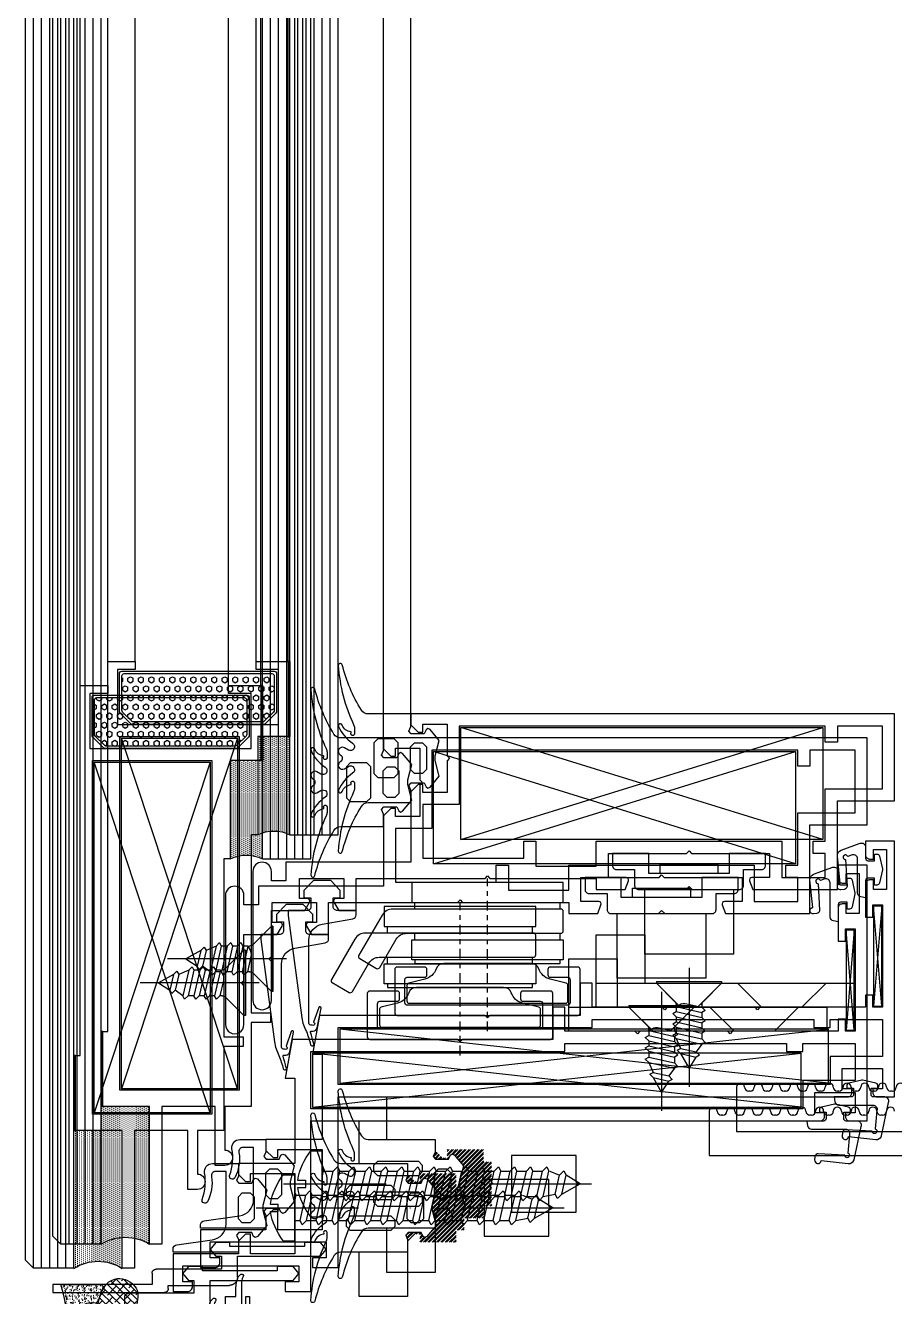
# Model space of a CAD drawing. Header units: inches. Extents: x 4821 to 127877, y 58012 to 433683.
# Drawn here: x 32889 to 32996.8, y 229677.7 to 229835.5 of the extents above; entities that cross this region are included whole.
import ezdxf
from ezdxf.xclip import XClip

# ---------------------------------------------------------------- set-up
doc = ezdxf.new("R2010")
doc.units = ezdxf.units.IN
doc.header["$MEASUREMENT"] = 0
doc.header["$XCLIPFRAME"] = 2
for name, pattern in [('$1$AUSGEZOGEN', [0]), ('$1$Center', [29.999999, 12, -6, 6, -6]), ('$1$DASHDOT', [25.4, 12.7, -6.35, 0, -6.35])]:
    doc.linetypes.add(name, pattern=pattern)
for name, color, linetype in [('$1$ACC', 2, 'Continuous'), ('$1$BEAM', 2, 'Continuous'), ('A-FURN-FIXD', 10, 'Continuous'), ('A-FURN-FREE', 10, 'Continuous'), ('A-WAL-CMU', 7, 'Continuous')]:
    doc.layers.add(name, color=color, linetype=linetype)

# ---------------------------------------------------------------- blocks, each defined once
blk = doc.blocks.new('$1$GTSY500112')
at = {"layer": 'A-FURN-FIXD'}
blk.add_lwpolyline([(5.93, -11.75, 0.57735), (5.07, -11.75, -1), (4.2, -11.25), (4.49, -10.75, 0.965781), (3.64, -10.22, -0.138673), (1.56, -11.98, -1.037842), (1.37, -11.52, 0.283592), (2.23, -10.43, -0.584426), (2.31, -10.4, 1.39494), (2.44, -10), (1.75, -10, 0.111575), (1.32, -10.1, -0.09543), (-6.01, -12, -0.91232), (-6.08, -11.51, 0.076551), (-0.47, -9.14, 0.260148), (0, -8.29), (0, 0), (1.56, 0), (2.11, -0.24), (2.45, 0.05), (2.45, 1.67), (1.96, 1.89), (1.81, 2.1), (1.92, 2.38), (3.29, 3.53), (5.21, 3.03), (5.79, 3.03), (7.71, 3.53), (9.08, 2.38), (9.19, 2.1), (9.03, 1.89), (8.55, 1.67), (8.55, 0.05), (8.88, -0.24), (9.44, 0), (11, 0), (11, -8.29, 0.260148), (11.47, -9.14, 0.076551), (17.08, -11.51, -0.91232), (17, -12, -0.09543), (9.68, -10.1, 0.111575), (9.25, -10), (8.55, -10, 1.39494), (8.69, -10.4, -0.584426), (8.77, -10.43, 0.283592), (9.62, -11.52, -1.037842), (9.43, -11.98, -0.138673), (7.36, -10.22, 0.965781), (6.51, -10.75), (6.8, -11.25, -1)], format="xyb", close=True, dxfattribs=at)
for points in [[(4.13, -0.07), (3.64, 0.42), (3.64, 1.47), (4.13, 1.96), (6.87, 1.96), (7.36, 1.47), (7.36, 0.42), (6.87, -0.07)], [(4.01, -1.58), (4.5, -2.07), (4.5, -7.11), (4.01, -7.6), (3.19, -7.6), (2.7, -7.11), (2.7, -2.07), (3.19, -1.58)], [(7.81, -7.6), (6.99, -7.6), (6.5, -7.11), (6.5, -2.07), (6.99, -1.58), (7.81, -1.58), (8.3, -2.07), (8.3, -7.11)]]:
    blk.add_lwpolyline(points, close=True, dxfattribs=at)
blk = doc.blocks.new('$1$butile2')
h = blk.add_hatch(color=11)
h.dxf.hatch_style = 1
h.paths.add_polyline_path([(9.3, 0.2), (0, 0.2), (0, 0), (9.3, 0)])
at = {"color": 11}
blk.add_lwpolyline([(9.3, 0.2), (0, 0.2), (0, 0), (9.3, 0)], close=True, dxfattribs=at)
blk = doc.blocks.new('$1$inner silicone')
h = blk.add_hatch()
h.set_pattern_fill('DOTS', scale=4)
h.paths.add_polyline_path([(12.2, 0), (12.2, -0.2), (12.2, -4), (0, -4, 0.23607), (0, 0)])
at = {"color": 7}
blk.add_line((12.2, -0.2), (12.2, 0), dxfattribs=at)
blk.add_arc((-4, -2), 4.47, 333.4347, 26.5653, dxfattribs=at)
blk = doc.blocks.new('$1$RHS4.2x32')
at = {"layer": 'A-FURN-FIXD'}
for p, q in [((1.42, 4.1), (0, 4.1)), ((0, -4.1), (0, 4.1)), ((-29.98, 1.61), (-30.26, 1.09)), ((-29.45, 1.09), (-29.98, 1.61)), ((-28.23, 1.58), (-29.45, 1.09)), ((-27.85, 2.1), (-28.13, 1.58)), ((-27.42, -1.58), (-28.13, 1.58)), ((-27.33, 1.58), (-27.85, 2.1)), ((-26.14, 1.58), (-27.33, 1.58)), ((-26.61, -1.58), (-27.33, 1.58)), ((-25.85, 2.1), (-26.14, 1.58)), ((-25.42, -1.58), (-26.14, 1.58)), ((-25.33, 1.58), (-25.85, 2.1)), ((-24.61, -1.58), (-25.33, 1.58)), ((-24.14, 1.58), (-25.33, 1.58)), ((-23.85, 2.1), (-24.14, 1.58)), ((-23.43, -1.58), (-24.14, 1.58)), ((-23.33, 1.58), (-23.85, 2.1)), ((-22.62, -1.58), (-23.33, 1.58)), ((-22.14, 1.58), (-23.33, 1.58)), ((-21.86, 2.1), (-22.14, 1.58)), ((-21.43, -1.58), (-22.14, 1.58)), ((-21.33, 1.58), (-21.86, 2.1)), ((-20.62, -1.58), (-21.33, 1.58)), ((-20.15, 1.58), (-21.33, 1.58)), ((-19.86, 2.1), (-20.15, 1.58)), ((-19.43, -1.58), (-20.15, 1.58)), ((-19.86, 2.1), (-19.34, 1.58)), ((-18.62, -1.58), (-19.34, 1.58)), ((-18.15, 1.58), (-19.34, 1.58)), ((-17.86, 2.1), (-18.15, 1.58)), ((-17.43, -1.58), (-18.15, 1.58)), ((-17.34, 1.58), (-17.86, 2.1)), ((-16.63, -1.58), (-17.34, 1.58)), ((-16.15, 1.58), (-17.34, 1.58)), ((-15.86, 2.1), (-16.15, 1.58)), ((-15.44, -1.58), (-16.15, 1.58)), ((-15.34, 1.58), (-15.86, 2.1)), ((-14.63, -1.58), (-15.34, 1.58)), ((-14.15, 1.58), (-15.34, 1.58)), ((-13.87, 2.1), (-14.15, 1.58)), ((-13.44, -1.58), (-14.15, 1.58)), ((-13.44, -1.58), (-14.15, 1.58)), ((-13.34, 1.58), (-13.87, 2.1)), ((-12.63, -1.58), (-13.34, 1.58)), ((-12.16, 1.58), (-13.34, 1.58)), ((-11.87, 2.1), (-12.16, 1.58)), ((-11.44, -1.58), (-12.16, 1.58)), ((-11.35, 1.58), (-11.87, 2.1)), ((-10.63, -1.58), (-11.35, 1.58)), ((-10.16, 1.58), (-11.35, 1.58)), ((-9.87, 2.1), (-10.16, 1.58)), ((-9.45, -1.58), (-10.16, 1.58)), ((-9.35, 1.58), (-9.87, 2.1)), ((-8.64, -1.58), (-9.35, 1.58)), ((-8.16, 1.58), (-9.35, 1.58)), ((-7.88, 2.1), (-8.16, 1.58)), ((-7.45, -1.58), (-8.16, 1.58)), ((-7.35, 1.58), (-7.88, 2.1)), ((-6.64, -1.58), (-7.35, 1.58)), ((-6.17, 1.58), (-7.35, 1.58)), ((-5.88, 2.1), (-6.17, 1.58)), ((-5.45, -1.58), (-6.17, 1.58)), ((-5.36, 1.58), (-5.88, 2.1)), ((-4.64, -1.58), (-5.36, 1.58)), ((-4.17, 1.58), (-5.36, 1.58)), ((-3.88, 2.1), (-4.17, 1.58)), ((-3.45, -1.58), (-4.17, 1.58)), ((-3.45, -1.58), (-4.17, 1.58)), ((-3.36, 1.58), (-3.88, 2.1)), ((-2.64, -1.58), (-3.36, 1.58)), ((-2.17, 1.58), (-3.36, 1.58)), ((-1.88, 2.1), (-2.17, 1.58)), ((-1.46, -1.58), (-2.17, 1.58)), ((-1.36, 1.58), (-1.88, 2.1)), ((-0.65, -1.58), (-1.36, 1.58)), ((-0.17, 1.58), (-1.36, 1.58)), ((0, 1.89), (-0.17, 1.58)), ((0, 0.81), (-0.17, 1.58)), ((-32, 0), (-30.26, 1.09)), ((-29.72, -1.3), (-32, 0)), ((-29.72, -1.3), (-30.26, 1.09)), ((-28.91, -1.3), (-29.45, 1.09)), ((3.05, 0.46), (2.04, 0.46)), ((2.04, -0.46), (2.04, 0.46)), ((-29.72, -1.3), (-29.2, -1.82)), ((-29.2, -1.82), (-28.91, -1.3)), ((-27.42, -1.58), (-28.91, -1.3)), ((3.05, -0.46), (2.04, -0.46)), ((-27.42, -1.58), (-26.9, -2.1)), ((-26.9, -2.1), (-26.61, -1.58)), ((-25.42, -1.58), (-26.61, -1.58)), ((-25.42, -1.58), (-24.9, -2.1)), ((-24.9, -2.1), (-24.61, -1.58)), ((-23.43, -1.58), (-24.61, -1.58)), ((-23.43, -1.58), (-22.9, -2.1)), ((-22.9, -2.1), (-22.62, -1.58)), ((-21.43, -1.58), (-22.62, -1.58)), ((-21.43, -1.58), (-20.91, -2.1)), ((-20.91, -2.1), (-20.62, -1.58)), ((-19.43, -1.58), (-20.62, -1.58)), ((-19.43, -1.58), (-18.91, -2.1)), ((-18.91, -2.1), (-18.62, -1.58)), ((-17.43, -1.58), (-18.62, -1.58)), ((-17.43, -1.58), (-16.91, -2.1)), ((-16.91, -2.1), (-16.63, -1.58)), ((-15.44, -1.58), (-16.63, -1.58)), ((-15.44, -1.58), (-14.91, -2.1)), ((-14.91, -2.1), (-14.63, -1.58)), ((-13.44, -1.58), (-14.63, -1.58)), ((-13.44, -1.58), (-12.92, -2.1)), ((-12.92, -2.1), (-12.63, -1.58)), ((-11.44, -1.58), (-12.63, -1.58)), ((-11.44, -1.58), (-10.92, -2.1)), ((-10.92, -2.1), (-10.63, -1.58)), ((-9.45, -1.58), (-10.63, -1.58)), ((-9.45, -1.58), (-8.92, -2.1)), ((-8.92, -2.1), (-8.64, -1.58)), ((-7.45, -1.58), (-8.64, -1.58)), ((-7.45, -1.58), (-6.93, -2.1)), ((-6.93, -2.1), (-6.64, -1.58)), ((-5.45, -1.58), (-6.64, -1.58)), ((-5.45, -1.58), (-4.93, -2.1)), ((-4.93, -2.1), (-4.64, -1.58)), ((-3.45, -1.58), (-4.64, -1.58)), ((-3.45, -1.58), (-2.93, -2.1)), ((-2.93, -2.1), (-2.64, -1.58)), ((-1.46, -1.58), (-2.64, -1.58)), ((-1.46, -1.58), (-0.93, -2.1)), ((-0.93, -2.1), (-0.65, -1.58)), ((0, -1.58), (-0.65, -1.58)), ((1.42, -4.1), (0, -4.1))]:
    blk.add_line(p, q, dxfattribs=at)
at = {"layer": 'A-FURN-FIXD', "linetype": '$1$DASHDOT'}
blk.add_line((4.78, 0), (-34, 0), dxfattribs=at)
at = {"layer": 'A-FURN-FIXD'}
for centre, start, end in [((-5.01, -0.91), 9.6294, 37.9057), ((-5.01, 0.91), 322.0943, 350.3706)]:
    blk.add_arc(centre, 8.15, start, end, dxfattribs=at)
blk = doc.blocks.new('$1$joint silicone 2')
h = blk.add_hatch()
h.set_pattern_fill('AR-SAND', color=11, scale=0.3)
h.set_pattern_definition([(37.5, (18049.9647, 8866.313), (-0.018898007, 0.578047131), [0, -0.456, 0, -0.51, 0, -0.4875]), (7.5, (18049.9647, 8866.313), (0.530933012, 0.84664382), [0, -0.246, 0, -0.411, 0, -0.1575]), (327.5, (18049.5957, 8866.313), (0.934242559, 0.001697716), [0, -0.15, 0, -0.54, 0, -0.705]), (317.5, (18049.5957, 8866.313), (0.90183798, 0.26330267), [0, -0.075, 0, -0.354, 0, -0.405])])
edge = h.paths.add_edge_path()
edge.add_line((-6.23, 1.18), (-6.21, 1.17))
edge.add_line((-6.21, 1.17), (-5.75, 0.91))
edge.add_line((-5.75, 0.91), (-5.19, 0.68))
edge.add_line((-5.19, 0.68), (-4.55, 0.49))
edge.add_line((-4.55, 0.49), (-3.83, 0.33))
edge.add_line((-3.83, 0.33), (-3.05, 0.21))
edge.add_line((-3.05, 0.21), (-2.21, 0.11))
edge.add_line((-2.21, 0.11), (-1.35, 0.05))
edge.add_line((-1.35, 0.05), (-0.45, 0.01))
edge.add_line((-0.45, 0.01), (0.45, -0.01))
edge.add_line((0.45, -0.01), (1.36, 0.01))
edge.add_line((1.36, 0.01), (2.25, 0.05))
edge.add_line((2.25, 0.05), (3.12, 0.11))
edge.add_line((3.12, 0.11), (3.95, 0.21))
edge.add_line((3.95, 0.21), (4.73, 0.33))
edge.add_line((4.73, 0.33), (5.45, 0.49))
edge.add_line((5.45, 0.49), (6.1, 0.68))
edge.add_line((6.1, 0.68), (6.66, 0.91))
edge.add_line((6.66, 0.91), (7.12, 1.17))
edge.add_line((7.12, 1.17), (7.13, 1.18))
edge.add_line((7.13, 1.18), (7.45, 0.83))
edge.add_line((7.45, 0.83), (7.45, -4.17))
edge.add_arc((0.45, -28.17), 25, 73.7398, 106.2602)
edge.add_line((-6.55, -4.17), (-6.55, 0.83))
edge.add_line((-6.55, 0.83), (-6.23, 1.18))
at = {"color": 11}
blk.add_lwpolyline([(-6.23, 1.18), (-6.21, 1.17), (-5.75, 0.91), (-5.19, 0.68), (-4.55, 0.49), (-3.83, 0.33), (-3.05, 0.21), (-2.21, 0.11), (-1.35, 0.05), (-0.45, 0.01), (0.45, -0.01), (1.36, 0.01), (2.25, 0.05), (3.12, 0.11), (3.95, 0.21), (4.73, 0.33), (5.45, 0.49), (6.1, 0.68), (6.66, 0.91), (7.12, 1.17), (7.13, 1.18), (7.45, 0.83), (7.45, -4.17, 0.142857), (-6.55, -4.17), (-6.55, 0.83)], format="xyb", close=True, dxfattribs=at)
blk = doc.blocks.new('$1$GTSY500502')
at = {"color": 151}
blk.add_lwpolyline([(-1.78, 2.38, -0.668179), (-2.07, 1.7), (-2.35, 1.7), (-2.35, 0), (-2.01, -0.29), (-1.68, 0), (0, 0), (0, -0.49), (-1, -0.49), (-1, -0.99), (1.91, -0.99, 0.15392), (2.48, -0.81, -0.807191), (2.77, -1.07, -0.191853), (2.18, -1.52, -0.072848), (0.68, -1.72), (0, -1.72), (0, -3), (-2.5, -3), (-2.5, -2.5, 0.414214), (-2.8, -2.2), (-8.2, -2.2, 0.414214), (-8.5, -2.5), (-8.5, -3), (-11, -3), (-11, -1.72), (-11.68, -1.72, -0.072848), (-13.18, -1.52, -0.191853), (-13.77, -1.07, -0.807191), (-13.48, -0.81, 0.15392), (-12.91, -0.99), (-10, -0.99), (-10, -0.49), (-11, -0.49), (-11, 0), (-9.32, 0), (-8.99, -0.29), (-8.65, 0), (-8.65, 1.7), (-8.93, 1.7, -0.668179), (-9.22, 2.38), (-7.8, 3.8), (-3.2, 3.8)], format="xyb", close=True, dxfattribs=at)
blk.add_lwpolyline([(-3.64, 0.49), (-4.13, 0), (-6.87, 0), (-7.36, 0.49), (-7.36, 1.47), (-6.87, 1.96), (-4.13, 1.96), (-3.64, 1.47)], close=True, dxfattribs=at)
blk = doc.blocks.new('$1$Fixed bracket Plan')
at = {"layer": 'A-FURN-FIXD'}
for p, q in [((97.6, -26), (9.7, -26)), ((97.6, -31.5), (97.6, -26)), ((76.1, -31), (76.3, -31)), ((78.3, -31), (78.5, -31)), ((80.5, -31), (80.7, -31)), ((82.7, -31), (82.9, -31)), ((84.9, -31), (85.1, -31)), ((87.1, -31), (87.3, -31)), ((89.3, -31), (89.5, -31)), ((91.5, -31), (91.7, -31)), ((93.7, -31), (93.9, -31)), ((95.9, -31), (96.1, -31))]:
    blk.add_line(p, q, dxfattribs=at)
for centre, start, end in [((75.1, -31.5), 180, 0), ((76.1, -31.5), 90, 180), ((76.3, -31.5), 0, 90), ((77.3, -31.5), 180, 0), ((78.3, -31.5), 90, 180), ((78.5, -31.5), 0, 90), ((79.5, -31.5), 180, 0), ((80.5, -31.5), 90, 180), ((80.7, -31.5), 0, 90), ((81.7, -31.5), 180, 0), ((82.7, -31.5), 90, 180), ((82.9, -31.5), 0, 90), ((83.9, -31.5), 180, 0), ((84.9, -31.5), 90, 180), ((85.1, -31.5), 0, 90), ((86.1, -31.5), 180, 0), ((87.1, -31.5), 90, 180), ((87.3, -31.5), 0, 90), ((88.3, -31.5), 180, 0), ((89.3, -31.5), 90, 180), ((89.5, -31.5), 0, 90), ((90.5, -31.5), 180, 0), ((91.5, -31.5), 90, 180), ((91.7, -31.5), 0, 90), ((92.7, -31.5), 180, 0), ((93.7, -31.5), 90, 180), ((93.9, -31.5), 0, 90), ((94.9, -31.5), 180, 0), ((95.9, -31.5), 90, 180), ((96.1, -31.5), 0, 90), ((97.1, -31.5), 180, 0)]:
    blk.add_arc(centre, 0.5, start, end, dxfattribs=at)
blk = doc.blocks.new('$1$Stay Arm 93652400PI')
at = {"layer": 'A-FURN-FIXD', "linetype": '$1$Center', "ltscale": 0.1}
blk.add_line((147.23, 130.15), (147.23, 149.12), dxfattribs=at)
at = {"layer": 'A-FURN-FIXD'}
for p, q in [((138.23, 145.32), (138.23, 146.12)), ((156.23, 145.32), (156.23, 146.12)), ((138.23, 141.52), (138.23, 142.32)), ((138.23, 141.52), (138.23, 142.32)), ((156.23, 141.52), (156.23, 142.3))]:
    blk.add_line(p, q, dxfattribs=at)
for points in [[(137.83, 146.12), (137.83, 148.62), (156.63, 148.62), (156.63, 146.12)], [(137.83, 139.02), (156.63, 139.02), (156.63, 141.52), (137.83, 141.52)]]:
    blk.add_lwpolyline(points, close=True, dxfattribs=at)
for points in [[(157.25, 142.32), (138.13, 142.32, -0.414214), (137.83, 142.62), (137.83, 145.02, -0.414214), (138.13, 145.32), (158.97, 145.32, -0.26675), (160.27, 144.58), (163.18, 139.58, -0.414214), (163.08, 139.17), (161, 137.96, -0.414214), (160.59, 138.07), (158.55, 141.58, 0.26675)], [(158.43, 132.12), (136.03, 132.12, -0.414214), (135.73, 132.42), (135.73, 137.82, -0.414214), (136.03, 138.12), (139.43, 138.12, -0.414214), (139.73, 137.82), (139.73, 137.16, -0.414214), (139.43, 136.86), (137.29, 136.86, 0.414214), (136.99, 136.56), (136.99, 133.68, 0.414214), (137.29, 133.38), (157.17, 133.38, 0.414214), (157.47, 133.68), (157.47, 136.56, 0.414214), (157.17, 136.86), (155.03, 136.86, -0.414214), (154.73, 137.16), (154.73, 137.82, -0.414214), (155.03, 138.12), (158.43, 138.12, -0.414214), (158.73, 137.82), (158.73, 132.42, -0.414214)], [(137.47, 136.13), (139.47, 136.62, 0.253533), (140.87, 137.91, -0.319758), (141.82, 138.58), (152.65, 138.58, -0.319758), (153.59, 137.91, 0.253533), (155, 136.62), (157, 136.13, -0.344221), (157.22, 135.83), (157.22, 133.93, -0.414214), (156.92, 133.63), (137.54, 133.63, -0.414214), (137.24, 133.93), (137.24, 135.83, -0.344221)]]:
    blk.add_lwpolyline(points, format="xyb", close=True, dxfattribs=at)
blk.add_lwpolyline([(156.23, 139.02), (156.23, 138.58), (138.23, 138.58), (138.23, 139.02)], dxfattribs=at)
blk = doc.blocks.new('$1$GTSY500109')
at = {"layer": 'A-FURN-FIXD'}
blk.add_lwpolyline([(5.93, -8.75, 0.57735), (5.07, -8.75, -1), (4.2, -8.25), (4.49, -7.75, 0.965781), (3.64, -7.22, -0.138673), (1.56, -8.98, -1.037842), (1.37, -8.52, 0.283592), (2.23, -7.43, -0.584426), (2.31, -7.4, 1.39494), (2.44, -7), (1.75, -7, 0.111575), (1.32, -7.1, -0.09543), (-6.01, -9, -0.91232), (-6.08, -8.51, 0.076551), (-0.47, -6.14, 0.260148), (0, -5.29), (0, 0), (1.56, 0), (2.11, -0.24), (2.45, 0.05), (2.45, 1.67), (1.96, 1.89), (1.81, 2.1), (1.92, 2.38), (3.29, 3.53), (5.21, 3.03), (5.79, 3.03), (7.71, 3.53), (9.08, 2.38), (9.19, 2.1), (9.03, 1.89), (8.55, 1.67), (8.55, 0.05), (8.88, -0.24), (9.44, 0), (11, 0), (11, -5.29, 0.260148), (11.47, -6.14, 0.076551), (17.08, -8.51, -0.91232), (17, -9, -0.09543), (9.68, -7.1, 0.111575), (9.25, -7), (8.55, -7, 1.39494), (8.69, -7.4, -0.584426), (8.77, -7.43, 0.283592), (9.62, -8.52, -1.037842), (9.43, -8.98, -0.138673), (7.36, -7.22, 0.965781), (6.51, -7.75), (6.8, -8.25, -1)], format="xyb", close=True, dxfattribs=at)
for points in [[(4.13, -0.07), (3.64, 0.42), (3.64, 1.47), (4.13, 1.96), (6.87, 1.96), (7.36, 1.47), (7.36, 0.42), (6.87, -0.07)], [(3.59, -4.6), (3.1, -4.11), (3.1, -2.07), (3.59, -1.58), (7.41, -1.58), (7.9, -2.07), (7.9, -4.11), (7.41, -4.6)]]:
    blk.add_lwpolyline(points, close=True, dxfattribs=at)
blk = doc.blocks.new('$1$Flat head screw 4.2x9mm')
at = {"color": 2}
blk.add_line((0, 1.7), (0, -13.07), dxfattribs=at)
at = {"color": 71}
for p, q in [((-4.05, 0), (-4.05, -0.19)), ((4.05, 0), (-4.05, 0)), ((4.05, 0), (4.05, -0.19)), ((4.05, -0.19), (-4.05, -0.19)), ((-4.05, -0.19), (-1.78, -2.47)), ((4.05, -0.19), (1.78, -2.47)), ((0.29, -2.74), (-1.6, -3.17)), ((-1.6, -2.89), (-1.6, -3.17)), ((1.6, -3.1), (-1.6, -3.83)), ((1.6, -3.1), (1.19, -2.88)), ((1.6, -3.1), (1.6, -2.89)), ((1.6, -3.1), (1.6, -3.73)), ((-1.6, -3.17), (-2.02, -3.59)), ((-2.02, -3.59), (-1.6, -3.83)), ((-1.6, -4.45), (-2.02, -4.87)), ((1.6, -3.73), (-1.6, -4.45)), ((-1.6, -3.83), (-1.6, -4.45)), ((1.6, -4.38), (-1.6, -5.11)), ((2.02, -3.96), (1.6, -3.73)), ((1.6, -4.38), (2.02, -3.96)), ((1.6, -4.38), (1.6, -5.01)), ((-2.02, -4.87), (-1.6, -5.11)), ((-1.6, -5.73), (-2.02, -6.15)), ((-2.02, -6.15), (-1.6, -6.39)), ((1.6, -5.01), (-1.6, -5.73)), ((-1.6, -5.11), (-1.6, -5.73)), ((1.6, -5.66), (-1.6, -6.39)), ((2.02, -5.24), (1.6, -5.01)), ((1.6, -5.66), (2.02, -5.24)), ((1.6, -5.66), (1.6, -6.4)), ((-1.6, -7.12), (-2.02, -7.55)), ((-2.02, -7.55), (-1.6, -7.78)), ((-1.6, -6.39), (-1.6, -7.12)), ((1.6, -6.4), (-1.6, -7.12)), ((1.6, -7.05), (-1.6, -7.78)), ((-1.6, -7.78), (-0.88, -8.73)), ((1.6, -7.05), (1.06, -8.29)), ((2.02, -6.63), (1.6, -6.4)), ((1.6, -7.05), (2.02, -6.63)), ((-0.88, -8.73), (-1.3, -9.15)), ((-1.3, -9.15), (-0.88, -9.38)), ((1.06, -8.29), (-0.88, -8.73)), ((1.06, -8.95), (-0.88, -9.38)), ((0, -10.79), (-0.88, -9.38)), ((1.06, -8.95), (0, -10.79)), ((1.48, -8.52), (1.06, -8.29)), ((1.06, -8.95), (1.48, -8.52))]:
    blk.add_line(p, q, dxfattribs=at)
for centre, radius, start, end in [((-2.2, -2.89), 0.6, 0, 45), ((0.57, -3.99), 1.28, 60.7936, 102.7393), ((2.2, -2.89), 0.6, 135, 180)]:
    blk.add_arc(centre, radius, start, end, dxfattribs=at)
blk = doc.blocks.new('$1$closekit')
at = {"layer": 'A-FURN-FREE'}
for p, q in [((-19.4, 14), (-16.4, 17)), ((-19.4, 9), (-16.4, 6)), ((-19.4, 1.05), (-16.4, 4.05)), ((-16.4, 4.05), (-18.67, 1.78)), ((-16.21, 4.05), (-16.4, 4.05)), ((-16.4, -4.05), (-16.4, 4.05)), ((-16.21, -4.05), (-16.21, 4.05)), ((-23.99, 1.6), (-24.94, 0.88)), ((-23.75, 2.02), (-23.99, 1.6)), ((-23.26, -1.6), (-23.99, 1.6)), ((-23.33, 1.6), (-23.75, 2.02)), ((-22.61, -1.6), (-23.33, 1.6)), ((-22.6, 1.6), (-23.33, 1.6)), ((-22.36, 2.02), (-22.6, 1.6)), ((-21.87, -1.6), (-22.6, 1.6)), ((-21.94, 1.6), (-22.36, 2.02)), ((-21.32, 1.6), (-21.94, 1.6)), ((-21.22, -1.6), (-21.94, 1.6)), ((-21.08, 2.02), (-21.32, 1.6)), ((-20.59, -1.6), (-21.32, 1.6)), ((-20.66, 1.6), (-21.08, 2.02)), ((-20.04, 1.6), (-20.66, 1.6)), ((-19.94, -1.6), (-20.66, 1.6)), ((-19.8, 2.02), (-20.04, 1.6)), ((-19.31, -1.6), (-20.04, 1.6)), ((-19.38, 1.6), (-19.8, 2.02)), ((-18.95, -0.29), (-19.38, 1.6)), ((-19.1, 1.6), (-19.38, 1.6)), ((-14.51, 0), (-29.28, 0)), ((-27, 0), (-25.59, 0.88)), ((-25.15, -1.06), (-27, 0)), ((-25.36, 1.3), (-25.59, 0.88)), ((-25.15, -1.06), (-25.59, 0.88)), ((-24.94, 0.88), (-25.36, 1.3)), ((-24.5, -1.06), (-24.94, 0.88)), ((-25.15, -1.06), (-24.73, -1.48)), ((-24.73, -1.48), (-24.5, -1.06)), ((-23.26, -1.6), (-24.5, -1.06)), ((-19.4, -1.05), (-16.4, -4.05)), ((-19.31, -1.6), (-19.08, -1.19)), ((-23.26, -1.6), (-22.84, -2.02)), ((-22.84, -2.02), (-22.61, -1.6)), ((-21.87, -1.6), (-22.61, -1.6)), ((-21.87, -1.6), (-21.45, -2.02)), ((-21.45, -2.02), (-21.22, -1.6)), ((-20.59, -1.6), (-21.22, -1.6)), ((-20.59, -1.6), (-20.17, -2.02)), ((-20.17, -2.02), (-19.94, -1.6)), ((-19.31, -1.6), (-19.94, -1.6)), ((-19.31, -1.6), (-19.1, -1.6)), ((-16.4, -4.05), (-18.67, -1.78)), ((-16.21, -4.05), (-16.4, -4.05))]:
    blk.add_line(p, q, dxfattribs=at)
blk.add_lwpolyline([(-16.4, -11.5), (-16.4, 20.5), (-19.4, 20.5), (-19.4, -11.5), (-10.4, -11.5), (-10.4, -5.5), (-16.4, -5.5)], dxfattribs=at)
blk.add_lwpolyline([(-4.3, -6.75, -0.414214), (-4.8, -6.25), (-4.8, -0.4), (-4.4, 0), (-4.8, 0.4), (-4.8, 6.25, -0.414214), (-4.3, 6.75), (-2.3, 6.75), (-2.3, 9, -0.414214), (-1.8, 9.5), (-0.3, 9.5), (-0.3, 5), (-2.8, 5), (-2.8, -5), (-0.3, -5), (-0.3, -9.5), (-1.8, -9.5, -0.414214), (-2.3, -9), (-2.3, -6.75)], format="xyb", close=True, dxfattribs=at)
for points in [[(-12.8, 5.5), (-12.8, -5.5), (-4.8, -5.5), (-4.8, 5.5)], [(-2.8, -3.59), (-1.62, -3.59), (-1.62, 3.59), (-2.8, 3.59)]]:
    blk.add_lwpolyline(points, close=True, dxfattribs=at)
for centre, radius, start, end in [((-19.1, 2.2), 0.6, 270, 315), ((-20.2, -0.57), 1.28, 330.7936, 12.7393), ((-19.1, -2.2), 0.6, 45, 90)]:
    blk.add_arc(centre, radius, start, end, dxfattribs=at)
blk = doc.blocks.new('$1$latsg')
at = {"color": 16}
blk.add_line((0, -4.63), (0, -4.63), dxfattribs=at)
at = {"color": 151}
blk.add_lwpolyline([(0, -2.33, -0.414214), (-0.5, -2.83), (-1.6, -2.83), (-1.6, -2.05, 0.414214), (-1.7, -1.95), (-2.49, -1.95), (-3.73, -3.14), (-3.73, -5.28), (-2.49, -6.47), (-1.7, -6.47, 0.414214), (-1.6, -6.37), (-1.6, -5.59), (-0.5, -5.59, -0.414214), (0, -6.09), (0, -8.42), (0.49, -8.42, 0.033024), (0.62, -8.41), (13.31, -6.73, 0.089231), (14.99, -6.16, -0.031349), (16.66, -5.63, 1.042186), (16.52, -5.25, 0.003956), (15.1, -5.64, -0.540004), (14.96, -5.55), (14.96, -5.32, 0.357511), (14.56, -4.83), (12.11, -4.34, 0.933108), (12.03, -4.63), (13.86, -5.26, -1.216572), (14.2, -5.46, -0.554991), (13.97, -5.84), (3.65, -5.84, -0.36397), (1.68, -4.19), (1.02, -0.41, 0.36397), (0.52, 0), (0, 0)], format="xyb", close=True, dxfattribs=at)
blk = doc.blocks.new('FIRST SLAB EDGE')
at = {"extrusion": (5.69003e-07, -1.56101e-06, 1)}
h = blk.add_hatch(dxfattribs=at)
h.set_pattern_fill('HEX', color=140, scale=3, angle=89.9998)
h.set_pattern_definition([(89.99978104, (645689.6589, -1331092.6419), (-0.64951905283, 2.4822e-06), [0.375, -0.75]), (209.99978104, (645689.6589, -1331092.6419), (0.3247573768, -0.5625012411), [0.375, -0.75]), (149.99978104, (645689.6589, -1331092.2669), (-0.32476167605, -0.5624987589), [0.375, -0.75])])
edge = h.paths.add_edge_path()
edge.add_line((1200827.7, -1723918.74), (1200827.7, -1723922.99))
edge.add_arc((1200828, -1723922.99), 0.3, 179.9998, 224.9998)
edge.add_line((1200827.79, -1723923.21), (1200828.94, -1723924.35))
edge.add_arc((1200829.15, -1723924.14), 0.3, 224.9998, 269.9998)
edge.add_line((1200829.15, -1723924.44), (1200845.15, -1723924.44))
edge.add_arc((1200845.15, -1723924.14), 0.3, 269.9998, 314.9998)
edge.add_line((1200845.36, -1723924.35), (1200846.51, -1723923.21))
edge.add_arc((1200846.3, -1723922.99), 0.3, 314.9998, 359.9998)
edge.add_line((1200846.6, -1723922.99), (1200846.6, -1723918.74))
edge.add_arc((1200846.3, -1723918.74), 0.3, 359.9998, 449.9998)
edge.add_line((1200846.3, -1723918.44), (1200828, -1723918.44))
edge.add_arc((1200828, -1723918.74), 0.3, 89.9998, 179.9998)
h = blk.add_hatch(dxfattribs=at)
h.set_pattern_fill('DOTS', scale=4, angle=89.9998)
h.set_pattern_definition([(89.99978104, (643348.50674, -1337448.51606), (-0.2499995223, 0.12500095539), [0, -0.25])])
h.paths.add_polyline_path([(1200843.15, -1723972.14), (1200843.15, -1723989.24, -0.293351), (1200849.15, -1723989.24), (1200849.15, -1723972.14), (1200848.95, -1723972.14)])
h = blk.add_hatch(dxfattribs=at)
h.set_pattern_fill('ANSI32', angle=89.9998)
h.set_pattern_definition([(134.99978104, (638250.54594, -1317064.77824), (-0.2651660563, -0.2651640296), []), (134.99978104, (638250.54594, -1317064.60146), (-0.2651660563, -0.2651640296), [])])
h.paths.add_polyline_path([(1200801.75, -1723986), (1200801.75, -1723984.5), (1200800.75, -1723984.5), (1200800.75, -1723982.05), (1200800.45, -1723981.75), (1200800.75, -1723981.45), (1200800.75, -1723979), (1200801.75, -1723979), (1200801.75, -1723977.5), (1200806.25, -1723977.5), (1200806.25, -1723978.5), (1200806.85, -1723978.5), (1200807.75, -1723977.6), (1200807.75, -1723977.8), (1200807.99, -1723978.36), (1200807.7, -1723978.69), (1200806.08, -1723978.69), (1200805.86, -1723978.21), (1200805.65, -1723978.05), (1200805.37, -1723978.16), (1200804.22, -1723979.53), (1200804.72, -1723981.46), (1200804.72, -1723982.03), (1200804.22, -1723983.95), (1200805.37, -1723985.32), (1200805.65, -1723985.43), (1200805.86, -1723985.28), (1200806.08, -1723984.79), (1200807.7, -1723984.79), (1200807.99, -1723985.13), (1200807.75, -1723985.68), (1200807.75, -1723985.9), (1200806.85, -1723985), (1200806.25, -1723985), (1200806.25, -1723986)])
at = {"ltscale": 0.5, "extrusion": (5.69003e-07, -1.56101e-06, 1)}
h = blk.add_hatch(dxfattribs=at)
h.set_pattern_fill('ANSI38', color=21, scale=5, angle=179.0162, style=0)
h.set_pattern_definition([(224.01620899, (628663.00023, -1351283.6867), (0.4342886525, -0.44946453287), []), (314.01620899, (628663.00023, -1351283.6867), (1.3180418379, -0.46464041323), [1.5625, -0.9375])])
h.paths.add_polyline_path([(1200849.07, -1723995.04), (1200848.81, -1723994.58), (1200848.52, -1723994.21), (1200848.2, -1723993.92), (1200847.87, -1723993.72), (1200847.53, -1723993.58), (1200847.19, -1723993.51), (1200846.85, -1723993.5), (1200846.51, -1723993.54), (1200846.2, -1723993.62), (1200845.9, -1723993.74), (1200845.62, -1723993.89), (1200845.38, -1723994.07), (1200845.16, -1723994.27), (1200844.97, -1723994.48), (1200844.82, -1723994.69), (1200844.71, -1723994.92), (1200844.64, -1723995.13), (1200844.6, -1723995.35), (1200844.6, -1723995.58), (1200844.61, -1723995.83), (1200844.65, -1723996.09), (1200844.69, -1723996.39), (1200844.74, -1723996.71), (1200844.78, -1723997.08), (1200844.82, -1723997.5), (1200844.85, -1723997.96), (1200844.87, -1723998.45), (1200844.88, -1723998.97), (1200844.89, -1723999.52), (1200844.89, -1724000.08), (1200844.89, -1724000.66), (1200844.89, -1724001.24), (1200844.89, -1724001.83), (1200844.89, -1724002.4), (1200844.89, -1724002.97), (1200844.88, -1724003.51), (1200844.87, -1724004.04), (1200844.85, -1724004.53), (1200844.82, -1724004.99), (1200844.78, -1724005.4), (1200844.74, -1724005.77), (1200844.69, -1724006.1), (1200844.65, -1724006.39), (1200844.61, -1724006.66), (1200844.6, -1724006.9), (1200844.6, -1724007.13), (1200844.64, -1724007.35), (1200844.71, -1724007.57), (1200844.82, -1724007.79), (1200844.97, -1724008.01), (1200845.16, -1724008.22), (1200845.38, -1724008.42), (1200845.62, -1724008.6), (1200845.9, -1724008.75), (1200846.2, -1724008.87), (1200846.51, -1724008.95), (1200846.85, -1724008.99), (1200847.19, -1724008.97), (1200847.53, -1724008.9), (1200847.87, -1724008.77), (1200848.2, -1724008.56), (1200848.52, -1724008.28), (1200848.81, -1724007.91), (1200849.07, -1724007.45), (1200849.29, -1724006.89), (1200849.49, -1724006.24), (1200849.64, -1724005.52), (1200849.77, -1724004.74), (1200849.87, -1724003.91), (1200849.93, -1724003.04), (1200849.97, -1724002.15), (1200849.98, -1724001.24), (1200849.97, -1724000.34), (1200849.93, -1723999.44), (1200849.87, -1723998.58), (1200849.77, -1723997.74), (1200849.64, -1723996.96), (1200849.49, -1723996.24), (1200849.29, -1723995.6)])
at = {"layer": '$1$ACC', "color": 101, "extrusion": (5.69003e-07, -1.56101e-06, 1), "elevation": 3.37}
for points in [[(1200827.7, -1723918.14, 0.414214), (1200827.4, -1723918.44), (1200827.4, -1723923.12, 0.198912), (1200827.49, -1723923.33), (1200828.81, -1723924.65, 0.198912), (1200829.03, -1723924.74), (1200845.28, -1723924.74, 0.198912), (1200845.49, -1723924.65), (1200846.81, -1723923.33, 0.198912), (1200846.9, -1723923.12), (1200846.9, -1723918.44, 0.414214), (1200846.6, -1723918.14)], [(1200827.7, -1723918.74), (1200827.7, -1723922.99, 0.198912), (1200827.79, -1723923.21), (1200828.94, -1723924.35, 0.198912), (1200829.15, -1723924.44), (1200845.15, -1723924.44, 0.198912), (1200845.36, -1723924.35), (1200846.51, -1723923.21, 0.198912), (1200846.6, -1723922.99), (1200846.6, -1723918.74, 0.414214), (1200846.3, -1723918.44), (1200828, -1723918.44, 0.414214)]]:
    blk.add_lwpolyline(points, format="xyb", close=True, dxfattribs=at)
at = {"color": 165, "linetype": 'Continuous', "extrusion": (5.69003e-07, -1.56101e-06, 1)}
for p, q in [((1200849.15, -1723989.24, 0), (1200849.16, -1723205.94, 0)), ((1200850.15, -1723989.24, 0), (1200850.16, -1723205.94, 0)), ((1200851.15, -1723989.24, 0), (1200851.16, -1723205.94, 0)), ((1200852.15, -1723989.24, 0), (1200852.16, -1723205.94, 0)), ((1200853.15, -1723989.24, 0), (1200853.16, -1723205.94, 0)), ((1200854.15, -1723989.24, 0), (1200854.16, -1723205.94, 0)), ((1200855.15, -1723988.24, 0), (1200855.16, -1723206.94, 0)), ((1200819.75, -1723938.44, 0), (1200819.76, -1723256.74, 0)), ((1200820.75, -1723938.44, 0), (1200820.76, -1723256.74, 0)), ((1200821.75, -1723938.44, 0), (1200821.76, -1723256.74, 0)), ((1200822.75, -1723938.44, 0), (1200822.76, -1723256.74, 0)), ((1200823.75, -1723938.44, 0), (1200823.76, -1723256.74, 0)), ((1200824.75, -1723938.44, 0), (1200824.76, -1723256.74, 0)), ((1200825.75, -1723938.44, 0), (1200825.76, -1723256.74, 0)), ((1200825.75, -1723938.44, 0), (1200819.75, -1723938.44, 0)), ((1200854.15, -1723989.24, 0), (1200855.15, -1723988.24, 0)), ((1200849.15, -1723989.24, 0), (1200854.15, -1723989.24, 0))]:
    blk.add_line(p, q, dxfattribs=at)
at = {"color": 31, "extrusion": (5.69003e-07, -1.56101e-06, 1)}
for p, q in [((1200810.75, -1723923.44, 0), (1200810.76, -1723271.74, 0)), ((1200825.95, -1723916.94, 0), (1200825.95, -1723278.24, 0)), ((1200829.95, -1723916.94, 0), (1200829.95, -1723278.24, 0)), ((1200844.95, -1723916.94, 0), (1200844.95, -1723278.24, 0)), ((1200848.35, -1723916.94, 0), (1200848.35, -1723278.24, 0)), ((1200813.75, -1723976.24, 0), (1200813.75, -1723970.94, 0))]:
    blk.add_line(p, q, dxfattribs=at)
at = {"color": 16, "linetype": 'Continuous', "extrusion": (5.69003e-07, -1.56101e-06, 1)}
blk.add_line((1200825.75, -1723916.94, 0), (1200825.75, -1723926.24, 0), dxfattribs=at)
at = {"color": 52, "extrusion": (5.69003e-07, -1.56101e-06, 1)}
for p, q in [((1200759.65, -1723939.04, 0), (1200804.55, -1723925.14, 0)), ((1200804.55, -1723939.04, 0), (1200759.65, -1723925.14, 0)), ((1200832.25, -1723926.44, 0), (1200846.65, -1723969.94, 0)), ((1200832.25, -1723969.94, 0), (1200846.65, -1723926.44, 0)), ((1200752.35, -1723959.69, 0), (1200753.35, -1723947.29, 0)), ((1200752.35, -1723947.29, 0), (1200753.35, -1723959.69, 0)), ((1200819.55, -1723969.24, 0), (1200758.95, -1723962.54, 0)), ((1200758.95, -1723969.24, 0), (1200819.55, -1723962.54, 0))]:
    blk.add_line(p, q, dxfattribs=at)
at = {"color": 16, "linetype": 'Continuous', "extrusion": (5.69003e-07, -1.56101e-06, 1), "elevation": 3.37}
blk.add_lwpolyline([(1200825.95, -1723926.24), (1200829.75, -1723926.24), (1200829.75, -1723938.44), (1200830.55, -1723938.44), (1200830.55, -1723960.54), (1200828.15, -1723960.54), (1200828.15, -1723961.74), (1200830.55, -1723961.74), (1200830.55, -1723972.14), (1200833.82, -1723972.14), (1200833.82, -1723977.55, 1), (1200833.82, -1723979.45), (1200835.02, -1723979.45), (1200835.02, -1723972.14), (1200841.65, -1723972.14), (1200841.65, -1723989.24), (1200843.15, -1723989.24), (1200843.15, -1723972.14), (1200848.95, -1723972.14), (1200848.95, -1723962.84), (1200848.35, -1723962.84), (1200848.35, -1723916.94), (1200844.95, -1723916.94), (1200844.95, -1723917.94), (1200847.15, -1723917.94), (1200847.15, -1723924.74), (1200827.15, -1723924.74), (1200827.15, -1723917.94), (1200829.95, -1723917.94), (1200829.95, -1723916.94), (1200825.95, -1723916.94)], format="xyb", dxfattribs=at)
at = {"color": 16, "extrusion": (5.69003e-07, -1.56101e-06, 1), "elevation": 3.37}
blk.add_lwpolyline([(1200830.35, -1723958.99, -1), (1200828.05, -1723958.99), (1200828.05, -1723954.14), (1200828.35, -1723953.84), (1200828.05, -1723953.54), (1200828.05, -1723947.84), (1200823.92, -1723947.84), (1200823.31, -1723946.79, -0.57735), (1200823.57, -1723946.34), (1200824.55, -1723946.34), (1200824.55, -1723943.84), (1200819.05, -1723943.84), (1200819.05, -1723946.34), (1200820.03, -1723946.34, -0.57735), (1200820.29, -1723946.79), (1200819.69, -1723947.84), (1200817.55, -1723947.84), (1200817.55, -1723943.84), (1200801.55, -1723943.84), (1200801.25, -1723943.54), (1200800.95, -1723943.84), (1200787.75, -1723943.84), (1200787.75, -1723945.24), (1200784.17, -1723945.24), (1200783.77, -1723944.15, -0.520567), (1200784.05, -1723943.74), (1200786.25, -1723943.74), (1200786.25, -1723940.74), (1200776.55, -1723940.74), (1200776.25, -1723940.44), (1200775.95, -1723940.74), (1200766.25, -1723940.74), (1200766.25, -1723943.74), (1200768.45, -1723943.74, -0.520567), (1200768.73, -1723944.15), (1200768.33, -1723945.24), (1200757.85, -1723945.24), (1200757.85, -1723934.24), (1200750.75, -1723934.24), (1200750.75, -1723923.44), (1200810.75, -1723923.44), (1200810.75, -1723923.44), (1200810.75, -1723924.79), (1200809.85, -1723925.69), (1200809.25, -1723925.69), (1200809.25, -1723924.69), (1200806.25, -1723924.69), (1200806.25, -1723928.64), (1200805.95, -1723928.94), (1200806.25, -1723929.24), (1200806.25, -1723933.19), (1200809.25, -1723933.19), (1200809.25, -1723932.19), (1200809.85, -1723932.19), (1200810.75, -1723933.09), (1200810.75, -1723941.84), (1200826.25, -1723941.84), (1200826.25, -1723944.14), (1200828.05, -1723944.14), (1200828.05, -1723942.99, -1), (1200830.35, -1723942.99)], format="xyb", close=True, dxfattribs=at)
blk.add_lwpolyline([(1200764.75, -1723939.24), (1200764.75, -1723943.74), (1200759.35, -1723943.74), (1200759.35, -1723940.74), (1200760.85, -1723940.74), (1200760.85, -1723939.24), (1200759.35, -1723939.24), (1200759.35, -1723932.74), (1200752.25, -1723932.74), (1200752.25, -1723924.94), (1200757.85, -1723924.94), (1200757.85, -1723926.94), (1200759.35, -1723926.94), (1200759.35, -1723924.94), (1200804.75, -1723924.94), (1200804.75, -1723934.69), (1200809.25, -1723934.69), (1200809.25, -1723941.34), (1200796.75, -1723941.34), (1200796.75, -1723939.24), (1200795.25, -1723939.24), (1200795.25, -1723942.34), (1200787.75, -1723942.34), (1200787.75, -1723939.24)], close=True, dxfattribs=at)
at = {"color": 52, "extrusion": (5.69003e-07, -1.56101e-06, 1), "elevation": 3.37}
for points in [[(1200759.65, -1723925.14), (1200759.65, -1723939.04), (1200804.55, -1723939.04), (1200804.55, -1723925.14)], [(1200832.25, -1723969.94), (1200846.65, -1723969.94), (1200846.65, -1723926.44), (1200832.25, -1723926.44)], [(1200753.35, -1723947.29), (1200753.35, -1723959.69), (1200752.35, -1723959.69), (1200752.35, -1723947.29)], [(1200758.95, -1723969.24), (1200758.95, -1723962.54), (1200819.55, -1723962.54), (1200819.55, -1723969.24)]]:
    blk.add_lwpolyline(points, close=True, dxfattribs=at)
at = {"color": 16, "linetype": 'Continuous', "extrusion": (5.69003e-07, -1.56101e-06, 1), "elevation": 3.37}
for points in [[(1200832.05, -1723970.14), (1200846.85, -1723970.14), (1200846.85, -1723926.24), (1200832.05, -1723926.24)], [(1200788.25, -1723962.34), (1200788.25, -1723961.34), (1200760.75, -1723961.34), (1200760.75, -1723962.34), (1200758.75, -1723962.34), (1200758.75, -1723961.34), (1200752.25, -1723961.34), (1200752.25, -1723965.94), (1200758.75, -1723965.94), (1200758.75, -1723969.44), (1200819.75, -1723969.44), (1200819.75, -1723962.34)]]:
    blk.add_lwpolyline(points, close=True, dxfattribs=at)
at = {"color": 16, "extrusion": (5.69003e-07, -1.56101e-06, 1), "elevation": 3.37}
blk.add_lwpolyline([(1200756.55, -1723970.94), (1200756.55, -1723970.94, -0.414214), (1200756.05, -1723970.44), (1200756.05, -1723969.94), (1200757.25, -1723969.94), (1200757.25, -1723967.44), (1200752.25, -1723967.44), (1200752.25, -1723969.94), (1200753.45, -1723969.94), (1200753.45, -1723970.44, -0.414214), (1200752.95, -1723970.94), (1200750.75, -1723970.94), (1200750.75, -1723939.24), (1200754.35, -1723939.24), (1200754.35, -1723940.94, -0.414214), (1200753.85, -1723941.44), (1200753.35, -1723941.44), (1200753.35, -1723940.24), (1200751.75, -1723940.24), (1200751.75, -1723945.24), (1200753.35, -1723945.24), (1200753.35, -1723944.04), (1200753.85, -1723944.04, -0.414214), (1200754.35, -1723944.54), (1200754.35, -1723948.64), (1200753.45, -1723948.64), (1200753.45, -1723947.14), (1200752.25, -1723947.14), (1200752.25, -1723959.84), (1200753.45, -1723959.84), (1200753.45, -1723958.34), (1200754.35, -1723958.34), (1200754.35, -1723959.84), (1200767.45, -1723959.84), (1200767.75, -1723960.14), (1200768.05, -1723959.84), (1200778.95, -1723959.84), (1200779.25, -1723960.14), (1200779.55, -1723959.84), (1200788.25, -1723959.84), (1200788.25, -1723956.84), (1200789.75, -1723956.84), (1200789.75, -1723960.84), (1200800.95, -1723960.84), (1200801.25, -1723961.14), (1200801.55, -1723960.84), (1200822.07, -1723960.84), (1200822.94, -1723965.66), (1200821.75, -1723965.66), (1200821.75, -1723976.24), (1200828.75, -1723976.24), (1200828.75, -1723977.59), (1200827.85, -1723978.49), (1200827.25, -1723978.49), (1200827.25, -1723977.49), (1200821.75, -1723977.49), (1200821.75, -1723987.44), (1200827.25, -1723987.44), (1200827.25, -1723984.99), (1200827.85, -1723984.99), (1200828.75, -1723985.89), (1200828.75, -1723987.44), (1200836.85, -1723987.44), (1200836.85, -1723992.14), (1200835.05, -1723992.14, -0.414214), (1200834.45, -1723991.54), (1200834.45, -1723990.94), (1200835.65, -1723990.94), (1200835.65, -1723988.94), (1200821.25, -1723988.94), (1200821.25, -1723990.94), (1200822.95, -1723990.94), (1200822.95, -1723992.14), (1200819.75, -1723992.14), (1200819.75, -1723970.94), (1200756.55, -1723970.94)], format="xyb", dxfattribs=at)
at = {"color": 151, "extrusion": (5.69003e-07, -1.56101e-06, 1), "elevation": 3.37}
for points in [[(1200754.05, -1723943.83, -0.414214), (1200754.35, -1723944.13), (1200754.35, -1723946.24), (1200754.94, -1723946.14, 0.36397), (1200755.35, -1723945.65), (1200755.35, -1723941.42, -0.512727), (1200756.01, -1723940.94), (1200756.56, -1723941.13, -2.014387), (1200756.82, -1723941.52), (1200756.65, -1723944.8, 0.39893), (1200757.01, -1723945.22), (1200757.41, -1723945.26, 1), (1200757.49, -1723944.47), (1200757.85, -1723941.08, 0.344245), (1200757.39, -1723940.35), (1200755.02, -1723939.49, 0.520567), (1200754.35, -1723939.96), (1200754.35, -1723941.35, -0.414214), (1200754.05, -1723941.65), (1200753.25, -1723941.65), (1200753.25, -1723940.82), (1200752.93, -1723940.82, 0.360315), (1200752.62, -1723941.07), (1200752.27, -1723942.68, 0.094006), (1200752.27, -1723942.8), (1200752.62, -1723944.41, 0.360315), (1200752.93, -1723944.67), (1200753.25, -1723944.67), (1200753.25, -1723943.83)], [(1200755.84, -1723970.67, 0.414214), (1200756.14, -1723970.97), (1200758.25, -1723970.97), (1200758.15, -1723971.56, -0.36397), (1200757.66, -1723971.97), (1200753.43, -1723971.97, 0.512727), (1200752.95, -1723972.63), (1200753.14, -1723974.94, 2.014387), (1200753.53, -1723975.21), (1200756.81, -1723975.04, -0.39893), (1200757.23, -1723975.4), (1200757.27, -1723975.8, -1), (1200756.47, -1723975.88), (1200753.09, -1723976.24, -0.344245), (1200752.36, -1723975.78), (1200751.5, -1723971.64, -0.520567), (1200751.97, -1723970.97), (1200753.36, -1723970.97, 0.414214), (1200753.66, -1723970.67), (1200753.66, -1723969.87), (1200752.83, -1723969.87), (1200752.83, -1723969.55, -0.360315), (1200753.08, -1723969.24), (1200754.69, -1723968.9, -0.094006), (1200754.81, -1723968.9), (1200756.42, -1723969.24, -0.360315), (1200756.68, -1723969.55), (1200756.68, -1723969.87), (1200755.84, -1723969.87)]]:
    blk.add_lwpolyline(points, format="xyb", close=True, dxfattribs=at)
blk.add_lwpolyline([(1200831.59, -1723977.24, -0.488949), (1200832.07, -1723977.87, 0.16488), (1200832.59, -1723980.98, 0.929317), (1200833.23, -1723980.7, -0.129525), (1200832.94, -1723977.41, 0.464824), (1200831.96, -1723976.24), (1200828.75, -1723976.24), (1200828.75, -1723977.8), (1200828.99, -1723978.35), (1200828.7, -1723978.69), (1200827.08, -1723978.69), (1200826.86, -1723978.2), (1200826.65, -1723978.05), (1200826.37, -1723978.16), (1200825.22, -1723979.53), (1200825.72, -1723981.45), (1200825.72, -1723982.03), (1200825.22, -1723983.95), (1200826.37, -1723985.32), (1200826.65, -1723985.43), (1200826.86, -1723985.28), (1200827.08, -1723984.79), (1200828.7, -1723984.79), (1200828.99, -1723985.13), (1200828.75, -1723985.68), (1200828.75, -1723987.25), (1200836.85, -1723987.25), (1200836.85, -1723986.84, 0.404624), (1200836.37, -1723986.34), (1200832.01, -1723985.7, -0.37979), (1200830.25, -1723983.71), (1200830.25, -1723977.24), (1200831.59, -1723977.24), (1200831.58, -1723977.24)], format="xyb", dxfattribs=at)
at = {"color": 16, "linetype": '$1$AUSGEZOGEN', "extrusion": (5.69003e-07, -1.56101e-06, 1), "elevation": 3.37}
blk.add_lwpolyline([(1200790.25, -1723981.99), (1200790.05, -1723981.74), (1200790.25, -1723981.49), (1200790.25, -1723978.24), (1200798.25, -1723978.24), (1200798.25, -1723985.24), (1200790.25, -1723985.24)], close=True, dxfattribs=at)
blk.add_lwpolyline([(1200790.25, -1723981.99), (1200790.05, -1723981.74), (1200790.25, -1723981.49), (1200790.25, -1723978.24), (1200798.25, -1723978.24), (1200798.25, -1723985.24), (1200790.25, -1723985.24)], close=True, dxfattribs=at)
at = {"color": 151, "extrusion": (5.69003e-07, -1.56101e-06, 1), "elevation": 3.37}
blk.add_lwpolyline([(1200828.75, -1723980.37), (1200828.26, -1723979.88), (1200827.28, -1723979.88), (1200826.79, -1723980.37), (1200826.79, -1723983.11), (1200827.28, -1723983.6), (1200828.26, -1723983.6), (1200828.75, -1723983.11)], close=True, dxfattribs=at)
at = {"color": 31, "extrusion": (5.69003e-07, -1.56101e-06, 1), "elevation": 3.37}
blk.add_lwpolyline([(1200807.75, -1723987.24), (1200807.75, -1723992.74), (1200813.75, -1723992.74), (1200813.75, -1723987.24)], dxfattribs=at)
blk.add_lwpolyline([(1200807.75, -1723987.24), (1200807.75, -1723992.74), (1200813.75, -1723992.74), (1200813.75, -1723987.24)], dxfattribs=at)
at = {"color": 3, "linetype": '$1$Center', "ltscale": 50, "extrusion": (5.69003e-07, -1.56101e-06, 1), "elevation": 3.37}
blk.add_lwpolyline([(1200840.85, -1723994.74), (1200840.85, -1723994.34), (1200833.25, -1723994.34, -0.414214), (1200832.25, -1723993.34), (1200832.25, -1723990.74), (1200821.95, -1723990.74), (1200821.42, -1723990.08, -0.352941), (1200821.42, -1723989.7), (1200821.95, -1723989.04), (1200823.95, -1723989.04), (1200823.95, -1723989.54), (1200833.2, -1723989.54), (1200833.2, -1723989.04), (1200834.95, -1723989.04), (1200835.48, -1723989.7, -0.352941), (1200835.48, -1723990.08), (1200834.95, -1723990.74), (1200834.25, -1723990.74), (1200834.25, -1723992.34), (1200842.35, -1723992.34, -0.414214), (1200842.85, -1723992.84), (1200842.85, -1723994.24), (1200855.15, -1723994.24), (1200855.15, -1723995.24), (1200841.35, -1723995.24, -0.414214)], format="xyb", close=True, dxfattribs=at)
at = {"color": 21, "extrusion": (5.69003e-07, -1.56101e-06, 1)}
blk.add_lwpolyline([(1200849.07, -1723995.04), (1200848.81, -1723994.58), (1200848.52, -1723994.21), (1200848.2, -1723993.92), (1200847.87, -1723993.72), (1200847.53, -1723993.58), (1200847.19, -1723993.51), (1200846.85, -1723993.5), (1200846.51, -1723993.54), (1200846.2, -1723993.62), (1200845.9, -1723993.74), (1200845.62, -1723993.89), (1200845.38, -1723994.07), (1200845.16, -1723994.27), (1200844.97, -1723994.48), (1200844.82, -1723994.69), (1200844.71, -1723994.92), (1200844.64, -1723995.13), (1200844.6, -1723995.35), (1200844.6, -1723995.58), (1200844.61, -1723995.83), (1200844.65, -1723996.09), (1200844.69, -1723996.39), (1200844.74, -1723996.71), (1200844.78, -1723997.08), (1200844.82, -1723997.5), (1200844.85, -1723997.96), (1200844.87, -1723998.45), (1200844.88, -1723998.97), (1200844.89, -1723999.52), (1200844.89, -1724000.08), (1200844.89, -1724000.66), (1200844.89, -1724001.24), (1200844.89, -1724001.83), (1200844.89, -1724002.4), (1200844.89, -1724002.97), (1200844.88, -1724003.51), (1200844.87, -1724004.04), (1200844.85, -1724004.53), (1200844.82, -1724004.99), (1200844.78, -1724005.4), (1200844.74, -1724005.77), (1200844.69, -1724006.1), (1200844.65, -1724006.39), (1200844.61, -1724006.66), (1200844.6, -1724006.9), (1200844.6, -1724007.13), (1200844.64, -1724007.35), (1200844.71, -1724007.57), (1200844.82, -1724007.79), (1200844.97, -1724008.01), (1200845.16, -1724008.22), (1200845.38, -1724008.42), (1200845.62, -1724008.6), (1200845.9, -1724008.75), (1200846.2, -1724008.87), (1200846.51, -1724008.95), (1200846.85, -1724008.99), (1200847.19, -1724008.97), (1200847.53, -1724008.9), (1200847.87, -1724008.77), (1200848.2, -1724008.56), (1200848.52, -1724008.28), (1200848.81, -1724007.91), (1200849.07, -1724007.45), (1200849.29, -1724006.89), (1200849.49, -1724006.24), (1200849.64, -1724005.52), (1200849.77, -1724004.74), (1200849.87, -1724003.91), (1200849.93, -1724003.04), (1200849.97, -1724002.15), (1200849.98, -1724001.24), (1200849.97, -1724000.34), (1200849.93, -1723999.44), (1200849.87, -1723998.58), (1200849.77, -1723997.74), (1200849.64, -1723996.96), (1200849.49, -1723996.24), (1200849.29, -1723995.6)], close=True, dxfattribs=at)
at = {"color": 7, "extrusion": (5.69003e-07, -1.56101e-06, 1)}
blk.add_arc((1200846.15, -1723993.92, 3.37), 5.55, 57.3016, 122.698, dxfattribs=at)
at = {"layer": '$1$ACC', "extrusion": (5.69003e-07, -1.56101e-06, 1), "rotation": 359.9997810401331}
blk.add_blockref('$1$Stay Arm 93652400PI', (1200654.02, -1724092.97, 3.37), dxfattribs=at)
at = {"layer": '$1$BEAM', "extrusion": (-5.69003e-07, 1.56101e-06, -1), "zscale": -1}
for name, p, rotation in [('$1$Fixed bracket Plan', (-1200672.75, -1724001.24, -3.37), 180.0002189598665), ('$1$latsg', (-1200817.55, -1723947.84, -3.37), 270.0002189598665)]:
    blk.add_blockref(name, p, dxfattribs=dict(at, rotation=rotation))
at = {"color": 7, "extrusion": (5.69003e-07, -1.56101e-06, 1)}
for name, p, rotation in [('$1$GTSY500109', (1200810.75, -1723934.44, 3.37), 89.99978104013346), ('$1$inner silicone', (1200825.75, -1723938.44, 3.37), 89.99978104013346), ('$1$closekit', (1200776.25, -1723940.44, 3.37), 89.99978104013346), ('$1$Flat head screw 4.2x9mm', (1200827.86, -1723953.84, 3.37), 89.99978104013346), ('$1$RHS4.2x32', (1200821.75, -1723981.74, 3.37), 359.9997810401331)]:
    blk.add_blockref(name, p, dxfattribs=dict(at, rotation=rotation))
at = {"color": 7, "extrusion": (-5.69003e-07, 1.56101e-06, -1), "zscale": -1}
for name, p, rotation in [('$1$butile2', (-1200825.75, -1723926.24, -3.37), 90.00021895986654), ('$1$butile2', (-1200848.95, -1723972.14, -3.37), 90.00021895986654), ('$1$GTSY500112', (-1200807.75, -1723976.24, -3.37), 270.0002189598665), ('$1$GTSY500502', (-1200830.75, -1724006.74, -3.37), 270.0002189598665), ('$1$joint silicone 2', (-1200849.98, -1724000.79, -3.37), 270.0002189598665)]:
    blk.add_blockref(name, p, dxfattribs=dict(at, rotation=rotation))

msp = doc.modelspace()

# ---------------------------------------------------------------- block references
at = {"layer": 'A-WAL-CMU'}
ref = msp.add_blockref('FIRST SLAB EDGE', (1233747.59, 1953673.46), dxfattribs=dict(at, xscale=-1))
XClip(ref).set_block_clipping_path([(1196236.1121028436, -1729554.8924368375), (1201281.1159926755, -1720979.7328682605)])
ref = msp.add_blockref('FIRST SLAB EDGE', (1233744.19, 1953670.48), dxfattribs=dict(at, xscale=-1))
XClip(ref).set_block_clipping_path([(1196236.1121028436, -1729554.8924368375), (1201281.1159926755, -1720979.7328682605)])

doc.saveas('drawing.dxf')
